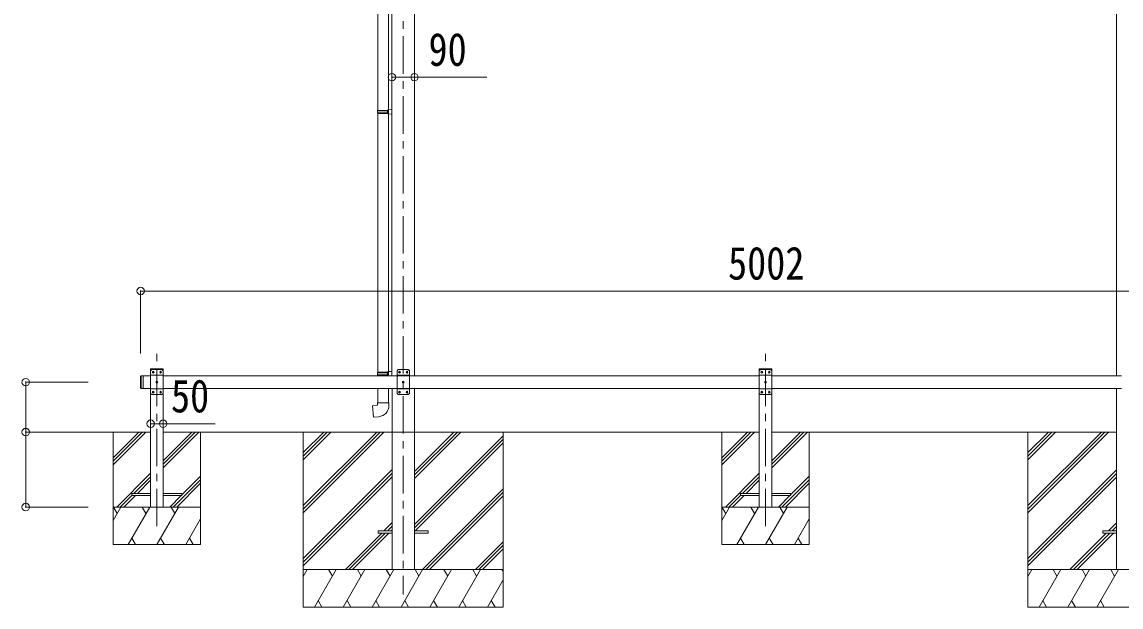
# Model space of a CAD drawing. Units: millimetres at full size, sheet at 1:30. Extents: x -8432 to 8432, y -5820 to 5820.
# Drawn here: x -1657 to 2742, y -2958 to -616 of the extents above; entities that cross this region are included whole.
import ezdxf
from ezdxf.enums import TextEntityAlignment as Align

# ---------------------------------------------------------------- set-up
doc = ezdxf.new("R2010")
doc.units = ezdxf.units.MM
doc.header["$LTSCALE"] = 30
doc.header["$PDMODE"] = 32
doc.header["$PDSIZE"] = 30
doc.linetypes.add('CHAIN1', pattern=[8, 5, -1, 1, -1])
for name, color, linetype, lineweight in [('0-0_0', 7, 'Continuous', 9), ('0-1_本体', 5, 'CHAIN1', 9), ('0-3_ELV2', 4, 'Continuous', 9), ('0-6_OTH_LINE', 6, 'Continuous', 9), ('0-9_OUTLINE', 7, 'Continuous', 9)]:
    doc.layers.add(name, color=color, linetype=linetype, lineweight=lineweight)
doc.styles.add('ＭＳ ゴシック', font='')
doc.styles.get('ＭＳ ゴシック').set_extended_font_data('MS Gothic')

msp = doc.modelspace()

# ---------------------------------------------------------------- linework, layer by layer
at = {"layer": '0-0_0'}
for p, q in [((-1391.61, -2257.67), (-1141.61, -2257.67)), ((-1291.61, -2257.67), (-1291.61, -2707.67)), ((-1291.61, -2360.02), (-1189.26, -2257.67)), ((-1291.61, -2374.16), (-1175.12, -2257.67)), ((-1291.61, -2388.3), (-1160.98, -2257.67)), ((-1091.61, -2400.44), (-948.85, -2257.67)), ((-1091.61, -2386.29), (-962.99, -2257.67)), ((-1091.61, -2372.15), (-977.13, -2257.67)), ((-1091.61, -2257.67), (1294.39, -2257.67)), ((-941.61, -2707.67), (-941.61, -2257.67)), ((-530.81, -2257.67), (-530.81, -2957.67)), ((-530.81, -2551.85), (-236.63, -2257.67)), ((-530.81, -2565.99), (-222.49, -2257.67)), ((-530.81, -2580.13), (-208.35, -2257.67)), ((-530.81, -2368), (-420.48, -2257.67)), ((-530.81, -2353.86), (-434.62, -2257.67)), ((-530.81, -2339.72), (-448.76, -2257.67)), ((-85.61, -2443.3), (100.02, -2257.67)), ((-85.61, -2429.16), (85.88, -2257.67)), ((-85.61, -2415.02), (71.74, -2257.67)), ((-85.61, -2627.15), (269.19, -2272.35)), ((-85.61, -2641.29), (269.19, -2286.49)), ((269.19, -2257.67), (269.19, -2957.67)), ((1144.39, -2257.67), (1144.39, -2707.67)), ((1144.39, -2360.02), (1246.73, -2257.67)), ((1144.39, -2374.16), (1260.88, -2257.67)), ((1144.39, -2388.3), (1275.02, -2257.67)), ((1344.39, -2400.44), (1487.15, -2257.67)), ((1344.39, -2386.29), (1473.01, -2257.67)), ((1344.39, -2372.15), (1458.87, -2257.67)), ((1344.39, -2257.67), (2724.39, -2257.67)), ((1494.39, -2707.67), (1494.39, -2257.67)), ((2369.19, -2257.67), (2369.19, -2957.67)), ((2369.19, -2551.85), (2663.37, -2257.67)), ((2369.19, -2565.99), (2677.51, -2257.67)), ((2369.19, -2580.13), (2691.65, -2257.67)), ((2369.19, -2368), (2479.52, -2257.67)), ((2369.19, -2353.86), (2465.38, -2257.67)), ((2369.19, -2339.72), (2451.24, -2257.67)), ((-83.35, -2653.17), (269.19, -2300.63)), ((-530.81, -2763.98), (-176.01, -2409.18)), ((2369.19, -2763.98), (2723.99, -2409.18)), ((-1277.13, -2557.67), (-1141.61, -2422.15)), ((-1208.99, -2503.67), (-1141.61, -2436.29)), ((-1194.85, -2503.67), (-1141.61, -2450.43)), ((-1050.86, -2557.67), (-941.61, -2448.43)), ((-1036.72, -2557.67), (-941.61, -2462.57)), ((-1016.61, -2509.28), (-941.61, -2434.28)), ((-530.81, -2778.12), (-176.01, -2423.32)), ((-530.81, -2792.26), (-176.01, -2437.47)), ((1158.86, -2557.67), (1294.39, -2422.15)), ((1227.01, -2503.67), (1294.39, -2436.29)), ((1241.15, -2503.67), (1294.39, -2450.43)), ((1385.14, -2557.67), (1494.39, -2448.43)), ((1399.28, -2557.67), (1494.39, -2462.57)), ((1419.39, -2509.28), (1494.39, -2434.28)), ((2369.19, -2778.12), (2723.99, -2423.32)), ((2369.19, -2792.26), (2723.99, -2437.47)), ((-54, -2807.67), (269.19, -2484.48)), ((-39.86, -2807.67), (269.19, -2498.62)), ((-1262.99, -2557.67), (-1216.61, -2511.29)), ((-1248.85, -2557.67), (-1202.85, -2511.67)), ((-1065, -2557.67), (-1019, -2511.67)), ((-25.72, -2807.67), (269.19, -2512.77)), ((1173.01, -2557.67), (1219.39, -2511.29)), ((1187.15, -2557.67), (1233.15, -2511.67)), ((1371, -2557.67), (1417, -2511.67)), ((-1291.61, -2610.79), (-1260.95, -2557.67)), ((-1291.61, -2557.67), (-941.61, -2557.67)), ((-1275.95, -2583.65), (-1290.95, -2557.67)), ((-1232.08, -2707.67), (-1145.48, -2557.67)), ((-1160.48, -2583.65), (-1175.48, -2557.67)), ((-1116.61, -2707.67), (-1030.01, -2557.67)), ((-1045.01, -2583.65), (-1060.01, -2557.67)), ((1144.39, -2610.79), (1175.05, -2557.67)), ((1144.39, -2557.67), (1494.39, -2557.67)), ((1160.05, -2583.65), (1145.05, -2557.67)), ((1203.92, -2707.67), (1290.52, -2557.67)), ((1275.52, -2583.65), (1260.52, -2557.67)), ((1319.39, -2707.67), (1405.99, -2557.67)), ((1390.99, -2583.65), (1375.99, -2557.67)), ((-1001.14, -2707.67), (-941.61, -2604.57)), ((-207.87, -2653.17), (-176.01, -2621.31)), ((-193.73, -2653.17), (-176.01, -2635.46)), ((1434.86, -2707.67), (1494.39, -2604.57)), ((2692.13, -2653.17), (2723.99, -2621.31)), ((2706.27, -2653.17), (2723.99, -2635.46)), ((-1217.08, -2681.69), (-1202.08, -2707.67)), ((-1101.61, -2681.69), (-1086.61, -2707.67)), ((-986.14, -2681.69), (-971.14, -2707.67)), ((-362.37, -2807.67), (-216.87, -2662.17)), ((-348.23, -2807.67), (-202.73, -2662.17)), ((-334.09, -2807.67), (-188.59, -2662.17)), ((-179.59, -2653.17), (-176.01, -2649.6)), ((1218.92, -2681.69), (1233.92, -2707.67)), ((1334.39, -2681.69), (1349.39, -2707.67)), ((1449.86, -2681.69), (1464.86, -2707.67)), ((2537.63, -2807.67), (2683.13, -2662.17)), ((2551.77, -2807.67), (2697.27, -2662.17)), ((2565.91, -2807.67), (2711.41, -2662.17)), ((2720.41, -2653.17), (2723.99, -2649.6)), ((-1291.61, -2707.67), (-941.61, -2707.67)), ((158.13, -2807.67), (269.19, -2696.61)), ((172.27, -2807.67), (269.19, -2710.76)), ((186.41, -2807.67), (269.19, -2724.9)), ((1144.39, -2707.67), (1494.39, -2707.67)), ((269.19, -2807.67), (-530.81, -2807.67)), ((-530.81, -2835.17), (-514.93, -2807.67)), ((-486.07, -2957.67), (-399.46, -2807.67)), ((-414.46, -2833.65), (-429.46, -2807.67)), ((-370.59, -2957.67), (-283.99, -2807.67)), ((-298.99, -2833.65), (-313.99, -2807.67)), ((-255.12, -2957.67), (-168.52, -2807.67)), ((-183.52, -2833.65), (-198.52, -2807.67)), ((-139.65, -2957.67), (-53.05, -2807.67)), ((-68.05, -2833.65), (-83.05, -2807.67)), ((-24.18, -2957.67), (62.42, -2807.67)), ((47.42, -2833.65), (32.42, -2807.67)), ((91.29, -2957.67), (177.89, -2807.67)), ((147.89, -2807.67), (162.89, -2833.65)), ((263.36, -2807.67), (269.19, -2817.77)), ((3169.19, -2807.67), (2369.19, -2807.67)), ((2369.19, -2835.17), (2385.07, -2807.67)), ((2413.93, -2957.67), (2500.54, -2807.67)), ((2485.54, -2833.65), (2470.54, -2807.67)), ((2529.41, -2957.67), (2616.01, -2807.67)), ((2601.01, -2833.65), (2586.01, -2807.67)), ((2644.88, -2957.67), (2731.48, -2807.67)), ((2716.48, -2833.65), (2701.48, -2807.67)), ((206.76, -2957.67), (269.19, -2849.53)), ((-471.07, -2931.69), (-456.07, -2957.67)), ((-355.6, -2931.69), (-340.6, -2957.67)), ((-240.13, -2931.69), (-225.13, -2957.67)), ((-124.66, -2931.69), (-109.66, -2957.67)), ((-9.19, -2931.69), (5.81, -2957.67)), ((106.28, -2931.69), (121.28, -2957.67)), ((221.75, -2931.69), (236.75, -2957.67)), ((2428.93, -2931.69), (2443.93, -2957.67)), ((2544.4, -2931.69), (2559.4, -2957.67)), ((2659.87, -2931.69), (2674.87, -2957.67)), ((-530.81, -2957.67), (269.19, -2957.67)), ((2369.19, -2957.67), (3169.19, -2957.67))]:
    msp.add_line(p, q, dxfattribs=at)
at = {"layer": '0-1_本体'}
for p, q in [((-130.61, 766.73), (-130.61, -2907.67)), ((-1116.61, -2634.23), (-1116.61, -1918.19)), ((1319.39, -2634.23), (1319.39, -1918.19))]:
    msp.add_line(p, q, dxfattribs=at)
at = {"layer": '0-3_ELV2'}
for p, q in [((-175.81, 371.33), (-175.81, -2032.67)), ((-85.41, 371.33), (-85.41, -2032.67)), ((2724.19, 371.33), (2724.19, -2032.67)), ((-1141.91, -2007.67), (-1141.8, -2005.62)), ((-1091.31, -2007.67), (-1141.91, -2007.67)), ((-1141.61, -2557.67), (-1141.61, -2007.67)), ((-1136.61, -2007.67), (-1141.61, -2012.67)), ((-1141.61, -2012.67), (-1141.61, -2102.67)), ((-1092.42, -2004.67), (-1140.8, -2004.67)), ((-1096.61, -2007.67), (-1136.61, -2007.67)), ((-1132.87, -2017.25), (-1133.71, -2017.25)), ((-1130.35, -2018.09), (-1129.51, -2018.09)), ((-1102.87, -2017.25), (-1103.71, -2017.25)), ((-1100.35, -2018.09), (-1099.51, -2018.09)), ((-1096.61, -2007.67), (-1091.61, -2012.67)), ((-1091.61, -2557.67), (-1091.61, -2007.67)), ((-1091.61, -2102.67), (-1091.61, -2012.67)), ((-1091.31, -2007.67), (-1091.42, -2005.62)), ((-150.61, -2007.67), (-155.61, -2012.67)), ((-155.61, -2012.67), (-155.61, -2102.67)), ((-110.61, -2007.67), (-150.61, -2007.67)), ((-146.87, -2017.25), (-147.71, -2017.25)), ((-144.35, -2018.09), (-143.51, -2018.09)), ((-116.87, -2017.25), (-117.71, -2017.25)), ((-114.35, -2018.09), (-113.51, -2018.09)), ((-110.61, -2007.67), (-105.61, -2012.67)), ((-105.61, -2102.67), (-105.61, -2012.67)), ((1294.09, -2007.67), (1294.19, -2005.62)), ((1344.69, -2007.67), (1294.09, -2007.67)), ((1294.39, -2557.67), (1294.39, -2007.67)), ((1299.39, -2007.67), (1294.39, -2012.67)), ((1294.39, -2012.67), (1294.39, -2102.67)), ((1343.58, -2004.67), (1295.19, -2004.67)), ((1339.39, -2007.67), (1299.39, -2007.67)), ((1303.13, -2017.25), (1302.29, -2017.25)), ((1305.65, -2018.09), (1306.49, -2018.09)), ((1333.13, -2017.25), (1332.29, -2017.25)), ((1335.65, -2018.09), (1336.49, -2018.09)), ((1339.39, -2007.67), (1344.39, -2012.67)), ((1344.39, -2557.67), (1344.39, -2007.67)), ((1344.39, -2102.67), (1344.39, -2012.67)), ((1344.69, -2007.67), (1344.58, -2005.62)), ((-1181.61, -2034.67), (-1181.61, -2080.67)), ((-1179.61, -2032.67), (-1179.61, -2082.67)), ((-1171.61, -2032.67), (-1171.61, -2082.67)), ((-1171.61, -2032.67), (-1141.61, -2032.67)), ((-1091.61, -2030.37), (-1141.61, -2030.37)), ((-1117.87, -2057.25), (-1118.71, -2057.25)), ((-1115.35, -2058.09), (-1114.51, -2058.09)), ((-1091.61, -2032.67), (1294.39, -2032.67)), ((-105.61, -2030.37), (-155.61, -2030.37)), ((-131.87, -2057.25), (-132.71, -2057.25)), ((-129.35, -2058.09), (-128.51, -2058.09)), ((1344.39, -2030.37), (1294.39, -2030.37)), ((1318.13, -2057.25), (1317.29, -2057.25)), ((1320.65, -2058.09), (1321.49, -2058.09)), ((2744.39, -2032.67), (1344.39, -2032.67)), ((-1181.61, -2080.67), (-1179.61, -2082.67)), ((-1179.61, -2082.67), (-1171.61, -2082.67)), ((-1171.61, -2082.67), (-1141.61, -2082.67)), ((-1091.61, -2084.97), (-1141.61, -2084.97)), ((-1136.61, -2107.67), (-1141.61, -2102.67)), ((-1136.61, -2107.67), (-1096.61, -2107.67)), ((-1132.87, -2097.25), (-1133.71, -2097.25)), ((-1130.35, -2098.09), (-1129.51, -2098.09)), ((-1102.87, -2097.25), (-1103.71, -2097.25)), ((-1100.35, -2098.09), (-1099.51, -2098.09)), ((-1096.61, -2107.67), (-1091.61, -2102.67)), ((-1091.61, -2082.67), (1294.39, -2082.67)), ((-175.61, -2082.67), (-175.61, -2807.67)), ((-105.61, -2084.97), (-155.61, -2084.97)), ((-150.61, -2107.67), (-155.61, -2102.67)), ((-150.61, -2107.67), (-110.61, -2107.67)), ((-146.87, -2097.25), (-147.71, -2097.25)), ((-144.35, -2098.09), (-143.51, -2098.09)), ((-116.87, -2097.25), (-117.71, -2097.25)), ((-114.35, -2098.09), (-113.51, -2098.09)), ((-110.61, -2107.67), (-105.61, -2102.67)), ((-85.61, -2082.67), (-85.61, -2807.67)), ((1344.39, -2084.97), (1294.39, -2084.97)), ((1299.39, -2107.67), (1294.39, -2102.67)), ((1299.39, -2107.67), (1339.39, -2107.67)), ((1303.13, -2097.25), (1302.29, -2097.25)), ((1305.65, -2098.09), (1306.49, -2098.09)), ((1333.13, -2097.25), (1332.29, -2097.25)), ((1335.65, -2098.09), (1336.49, -2098.09)), ((1339.39, -2107.67), (1344.39, -2102.67)), ((1344.39, -2082.67), (2744.39, -2082.67)), ((2724.39, -2082.67), (2724.39, -2807.67)), ((-1141.61, -2503.67), (-1216.61, -2503.67)), ((1294.39, -2503.67), (1219.39, -2503.67)), ((-1091.61, -2511.67), (-1016.61, -2511.67)), ((1344.39, -2511.67), (1419.39, -2511.67)), ((-230.81, -2653.17), (-230.81, -2662.17)), ((-230.81, -2653.17), (-176.01, -2653.17)), ((-230.81, -2662.17), (-176.01, -2662.17)), ((-85.61, -2653.17), (-30.81, -2653.17)), ((-85.61, -2662.17), (-30.81, -2662.17)), ((-30.81, -2653.17), (-30.81, -2662.17)), ((2669.19, -2653.17), (2669.19, -2662.17)), ((2669.19, -2653.17), (2723.99, -2653.17)), ((2669.19, -2662.17), (2723.99, -2662.17))]:
    msp.add_line(p, q, dxfattribs=at)
for points in [[(-1133.71, -2017.25), (-1133.71, -2018.09), (-1132.87, -2018.09)], [(-1131.19, -2016.41), (-1131.19, -2015.57), (-1132.03, -2015.57), (-1132.03, -2016.41)], [(-1132.03, -2018.93), (-1132.03, -2019.77), (-1131.19, -2019.77), (-1131.19, -2018.93)], [(-1129.51, -2018.09), (-1129.51, -2017.25), (-1130.35, -2017.25)], [(-1103.71, -2017.25), (-1103.71, -2018.09), (-1102.87, -2018.09)], [(-1101.19, -2016.41), (-1101.19, -2015.57), (-1102.03, -2015.57), (-1102.03, -2016.41)], [(-1102.03, -2018.93), (-1102.03, -2019.77), (-1101.19, -2019.77), (-1101.19, -2018.93)], [(-1099.51, -2018.09), (-1099.51, -2017.25), (-1100.35, -2017.25)], [(-147.71, -2017.25), (-147.71, -2018.09), (-146.87, -2018.09)], [(-145.19, -2016.41), (-145.19, -2015.57), (-146.03, -2015.57), (-146.03, -2016.41)], [(-146.03, -2018.93), (-146.03, -2019.77), (-145.19, -2019.77), (-145.19, -2018.93)], [(-143.51, -2018.09), (-143.51, -2017.25), (-144.35, -2017.25)], [(-117.71, -2017.25), (-117.71, -2018.09), (-116.87, -2018.09)], [(-115.19, -2016.41), (-115.19, -2015.57), (-116.03, -2015.57), (-116.03, -2016.41)], [(-116.03, -2018.93), (-116.03, -2019.77), (-115.19, -2019.77), (-115.19, -2018.93)], [(-113.51, -2018.09), (-113.51, -2017.25), (-114.35, -2017.25)], [(1302.29, -2017.25), (1302.29, -2018.09), (1303.13, -2018.09)], [(1304.81, -2016.41), (1304.81, -2015.57), (1303.97, -2015.57), (1303.97, -2016.41)], [(1303.97, -2018.93), (1303.97, -2019.77), (1304.81, -2019.77), (1304.81, -2018.93)], [(1306.49, -2018.09), (1306.49, -2017.25), (1305.65, -2017.25)], [(1332.29, -2017.25), (1332.29, -2018.09), (1333.13, -2018.09)], [(1334.81, -2016.41), (1334.81, -2015.57), (1333.97, -2015.57), (1333.97, -2016.41)], [(1333.97, -2018.93), (1333.97, -2019.77), (1334.81, -2019.77), (1334.81, -2018.93)], [(1336.49, -2018.09), (1336.49, -2017.25), (1335.65, -2017.25)], [(-1181.61, -2034.67), (-1179.61, -2032.67), (-1171.61, -2032.67)], [(-1118.71, -2057.25), (-1118.71, -2058.09), (-1117.87, -2058.09)], [(-1116.19, -2056.41), (-1116.19, -2055.57), (-1117.03, -2055.57), (-1117.03, -2056.41)], [(-1117.03, -2058.93), (-1117.03, -2059.77), (-1116.19, -2059.77), (-1116.19, -2058.93)], [(-1114.51, -2058.09), (-1114.51, -2057.25), (-1115.35, -2057.25)], [(-132.71, -2057.25), (-132.71, -2058.09), (-131.87, -2058.09)], [(-130.19, -2056.41), (-130.19, -2055.57), (-131.03, -2055.57), (-131.03, -2056.41)], [(-131.03, -2058.93), (-131.03, -2059.77), (-130.19, -2059.77), (-130.19, -2058.93)], [(-128.51, -2058.09), (-128.51, -2057.25), (-129.35, -2057.25)], [(1317.29, -2057.25), (1317.29, -2058.09), (1318.13, -2058.09)], [(1319.81, -2056.41), (1319.81, -2055.57), (1318.97, -2055.57), (1318.97, -2056.41)], [(1318.97, -2058.93), (1318.97, -2059.77), (1319.81, -2059.77), (1319.81, -2058.93)], [(1321.49, -2058.09), (1321.49, -2057.25), (1320.65, -2057.25)], [(-1133.71, -2097.25), (-1133.71, -2098.09), (-1132.87, -2098.09)], [(-1131.19, -2096.41), (-1131.19, -2095.57), (-1132.03, -2095.57), (-1132.03, -2096.41)], [(-1132.03, -2098.93), (-1132.03, -2099.77), (-1131.19, -2099.77), (-1131.19, -2098.93)], [(-1129.51, -2098.09), (-1129.51, -2097.25), (-1130.35, -2097.25)], [(-1103.71, -2097.25), (-1103.71, -2098.09), (-1102.87, -2098.09)], [(-1101.19, -2096.41), (-1101.19, -2095.57), (-1102.03, -2095.57), (-1102.03, -2096.41)], [(-1102.03, -2098.93), (-1102.03, -2099.77), (-1101.19, -2099.77), (-1101.19, -2098.93)], [(-1099.51, -2098.09), (-1099.51, -2097.25), (-1100.35, -2097.25)], [(-147.71, -2097.25), (-147.71, -2098.09), (-146.87, -2098.09)], [(-145.19, -2096.41), (-145.19, -2095.57), (-146.03, -2095.57), (-146.03, -2096.41)], [(-146.03, -2098.93), (-146.03, -2099.77), (-145.19, -2099.77), (-145.19, -2098.93)], [(-143.51, -2098.09), (-143.51, -2097.25), (-144.35, -2097.25)], [(-117.71, -2097.25), (-117.71, -2098.09), (-116.87, -2098.09)], [(-115.19, -2096.41), (-115.19, -2095.57), (-116.03, -2095.57), (-116.03, -2096.41)], [(-116.03, -2098.93), (-116.03, -2099.77), (-115.19, -2099.77), (-115.19, -2098.93)], [(-113.51, -2098.09), (-113.51, -2097.25), (-114.35, -2097.25)], [(1302.29, -2097.25), (1302.29, -2098.09), (1303.13, -2098.09)], [(1304.81, -2096.41), (1304.81, -2095.57), (1303.97, -2095.57), (1303.97, -2096.41)], [(1303.97, -2098.93), (1303.97, -2099.77), (1304.81, -2099.77), (1304.81, -2098.93)], [(1306.49, -2098.09), (1306.49, -2097.25), (1305.65, -2097.25)], [(1332.29, -2097.25), (1332.29, -2098.09), (1333.13, -2098.09)], [(1334.81, -2096.41), (1334.81, -2095.57), (1333.97, -2095.57), (1333.97, -2096.41)], [(1333.97, -2098.93), (1333.97, -2099.77), (1334.81, -2099.77), (1334.81, -2098.93)], [(1336.49, -2098.09), (1336.49, -2097.25), (1335.65, -2097.25)], [(-1216.61, -2503.67), (-1216.61, -2511.67), (-1141.61, -2511.67)], [(-1016.61, -2511.67), (-1016.61, -2503.67), (-1091.61, -2503.67)], [(1219.39, -2503.67), (1219.39, -2511.67), (1294.39, -2511.67)], [(1419.39, -2511.67), (1419.39, -2503.67), (1344.39, -2503.67)]]:
    msp.add_lwpolyline(points, dxfattribs=at)
for centre in [(-1131.61, -2017.67), (-1101.61, -2017.67), (-145.61, -2017.67), (-115.61, -2017.67), (1304.39, -2017.67), (1334.39, -2017.67), (-1116.61, -2057.67), (-130.61, -2057.67), (1319.39, -2057.67), (-1131.61, -2097.67), (-1101.61, -2097.67), (-145.61, -2097.67), (-115.61, -2097.67), (1304.39, -2097.67), (1334.39, -2097.67)]:
    msp.add_circle(centre, 3.5, dxfattribs=at)
for centre, radius, start, end in [((-1140.8, -2005.67), 1, 90, 176.99994), ((-1132.87, -2016.41), 0.84, 270, 0), ((-1132.87, -2018.93), 0.84, 0, 90), ((-1130.35, -2016.41), 0.84, 180, 270), ((-1130.35, -2018.93), 0.84, 90, 180), ((-1102.87, -2016.41), 0.84, 270, 0), ((-1102.87, -2018.93), 0.84, 0, 90), ((-1100.35, -2016.41), 0.84, 180, 270), ((-1100.35, -2018.93), 0.84, 90, 180), ((-1092.42, -2005.67), 1, 3.00011, 90), ((-146.87, -2016.41), 0.84, 270, 0), ((-146.87, -2018.93), 0.84, 0, 90), ((-144.35, -2016.41), 0.84, 180, 270), ((-144.35, -2018.93), 0.84, 90, 180), ((-116.87, -2016.41), 0.84, 270, 0), ((-116.87, -2018.93), 0.84, 0, 90), ((-114.35, -2016.41), 0.84, 180, 270), ((-114.35, -2018.93), 0.84, 90, 180), ((1295.19, -2005.67), 1, 90, 176.99994), ((1303.13, -2016.41), 0.84, 270, 0), ((1303.13, -2018.93), 0.84, 0, 90), ((1305.65, -2016.41), 0.84, 180, 270), ((1305.65, -2018.93), 0.84, 90, 180), ((1333.13, -2016.41), 0.84, 270, 0), ((1333.13, -2018.93), 0.84, 0, 90), ((1335.65, -2016.41), 0.84, 180, 270), ((1335.65, -2018.93), 0.84, 90, 180), ((1343.58, -2005.67), 1, 3.00011, 90), ((-1117.87, -2056.41), 0.84, 270, 0), ((-1117.87, -2058.93), 0.84, 0, 90), ((-1115.35, -2056.41), 0.84, 180, 270), ((-1115.35, -2058.93), 0.84, 90, 180), ((-131.87, -2056.41), 0.84, 270, 0), ((-131.87, -2058.93), 0.84, 0, 90), ((-129.35, -2056.41), 0.84, 180, 270), ((-129.35, -2058.93), 0.84, 90, 180), ((1318.13, -2056.41), 0.84, 270, 0), ((1318.13, -2058.93), 0.84, 0, 90), ((1320.65, -2056.41), 0.84, 180, 270), ((1320.65, -2058.93), 0.84, 90, 180), ((-1132.87, -2096.41), 0.84, 270, 0), ((-1132.87, -2098.93), 0.84, 0, 90), ((-1130.35, -2096.41), 0.84, 180, 270), ((-1130.35, -2098.93), 0.84, 90, 180), ((-1102.87, -2096.41), 0.84, 270, 0), ((-1102.87, -2098.93), 0.84, 0, 90), ((-1100.35, -2096.41), 0.84, 180, 270), ((-1100.35, -2098.93), 0.84, 90, 180), ((-146.87, -2096.41), 0.84, 270, 0), ((-146.87, -2098.93), 0.84, 0, 90), ((-144.35, -2096.41), 0.84, 180, 270), ((-144.35, -2098.93), 0.84, 90, 180), ((-116.87, -2096.41), 0.84, 270, 0), ((-116.87, -2098.93), 0.84, 0, 90), ((-114.35, -2096.41), 0.84, 180, 270), ((-114.35, -2098.93), 0.84, 90, 180), ((1303.13, -2096.41), 0.84, 270, 0), ((1303.13, -2098.93), 0.84, 0, 90), ((1305.65, -2096.41), 0.84, 180, 270), ((1305.65, -2098.93), 0.84, 90, 180), ((1333.13, -2096.41), 0.84, 270, 0), ((1333.13, -2098.93), 0.84, 0, 90), ((1335.65, -2096.41), 0.84, 180, 270), ((1335.65, -2098.93), 0.84, 90, 180)]:
    msp.add_arc(centre, radius, start, end, dxfattribs=at)
at = {"layer": '0-6_OTH_LINE'}
for p, q in [((-175.81, -837.22), (-85.81, -837.22)), ((-85.81, -837.22), (203.61, -837.22)), ((-1181.61, -1692.92), (-1181.61, -1942.92)), ((-1181.61, -1692.92), (3820.39, -1692.92)), ((-1641.61, -2057.67), (-1391.61, -2057.67)), ((-1641.61, -2057.67), (-1641.61, -2257.67)), ((-1141.61, -2224.11), (-1091.61, -2224.11)), ((-1091.61, -2224.11), (-883.12, -2224.11)), ((-1641.61, -2257.67), (-1391.61, -2257.67)), ((-1641.61, -2257.67), (-1641.61, -2557.67)), ((-1641.61, -2557.67), (-1391.61, -2557.67))]:
    msp.add_line(p, q, dxfattribs=at)
for p in [(-175.81, -837.22), (-85.81, -837.22), (-1181.61, -1692.92), (-1641.61, -2057.67), (-1641.61, -2257.67), (-1141.61, -2224.11), (-1091.61, -2224.11), (-1641.61, -2557.67)]:
    msp.add_point(p, dxfattribs=at)
at = {"layer": '0-9_OUTLINE'}
for p, q in [((-231.81, 66.26), (-231.81, -969.93)), ((-189.81, 63.7), (-189.81, -967.37)), ((-191.81, -967.43), (-175.81, -966.96)), ((-191.81, -969.43), (-191.81, -967.43)), ((-175.81, -966.96), (-175.81, -984.9)), ((-233.81, -971.93), (-232.81, -969.93)), ((-233.81, -971.93), (-189.81, -971.93)), ((-233.81, -971.93), (-233.81, -979.93)), ((-233.81, -979.93), (-189.81, -979.93)), ((-233.81, -979.93), (-232.81, -981.93)), ((-232.81, -969.93), (-189.81, -969.93)), ((-232.81, -981.93), (-189.81, -981.93)), ((-231.81, -981.93), (-231.81, -2018.11)), ((-194.29, -971.93), (-194.72, -969.93)), ((-191.81, -969.43), (-189.81, -969.43)), ((-191.81, -984.43), (-191.81, -982.43)), ((-191.81, -984.43), (-175.81, -984.9)), ((-189.81, -984.49), (-189.81, -2015.55)), ((-233.81, -2020.11), (-232.81, -2018.11)), ((-233.81, -2020.11), (-189.81, -2020.11)), ((-233.81, -2020.11), (-233.81, -2028.11)), ((-232.81, -2018.11), (-189.81, -2018.11)), ((-194.29, -2020.11), (-194.72, -2018.11)), ((-191.81, -2015.61), (-175.81, -2015.14)), ((-191.81, -2017.61), (-191.81, -2015.61)), ((-191.81, -2017.61), (-189.81, -2017.61)), ((-175.81, -2015.14), (-175.81, -2032.67)), ((-233.81, -2028.11), (-189.81, -2028.11)), ((-233.81, -2028.11), (-232.81, -2030.11)), ((-232.81, -2030.11), (-189.81, -2030.11)), ((-231.81, -2030.11), (-231.81, -2032.67)), ((-191.81, -2032.61), (-191.81, -2030.61)), ((-191.81, -2032.61), (-189.81, -2032.67)), ((-231.81, -2082.67), (-231.81, -2140.11)), ((-189.81, -2082.67), (-189.81, -2140.11)), ((-233.81, -2140.11), (-187.81, -2140.11)), ((-233.81, -2150.11), (-233.81, -2140.11)), ((-187.81, -2140.11), (-187.81, -2151.03))]:
    msp.add_line(p, q, dxfattribs=at)
for points in [[(-194.29, -971.93), (-194.29, -979.93), (-194.72, -981.93)], [(-191.81, -982.43), (-189.81, -982.43), (-189.81, -969.43)], [(-194.29, -2020.11), (-194.29, -2028.11), (-194.72, -2030.11)], [(-191.81, -2030.61), (-189.81, -2030.61), (-189.81, -2017.61)], [(-228.89, -2195.86), (-249.73, -2197.68), (-253.73, -2151.86), (-233.81, -2150.11)]]:
    msp.add_lwpolyline(points, dxfattribs=at)
msp.add_arc((-232.81, -2151.03), 45, 275, 0, dxfattribs=at)

# ---------------------------------------------------------------- texts
at = {"layer": '0-6_OTH_LINE', "color": 7, "style": 'ＭＳ ゴシック', "width": 0.85}
for s, p in [('90', (-29.44, -831.43)), ('5002', (1169.39, -1686.92)), ('50', (-1060.11, -2218.29))]:
    msp.add_text(s, height=132, dxfattribs=at).set_placement(p, align=Align.BOTTOM_LEFT)

doc.saveas('drawing.dxf')
